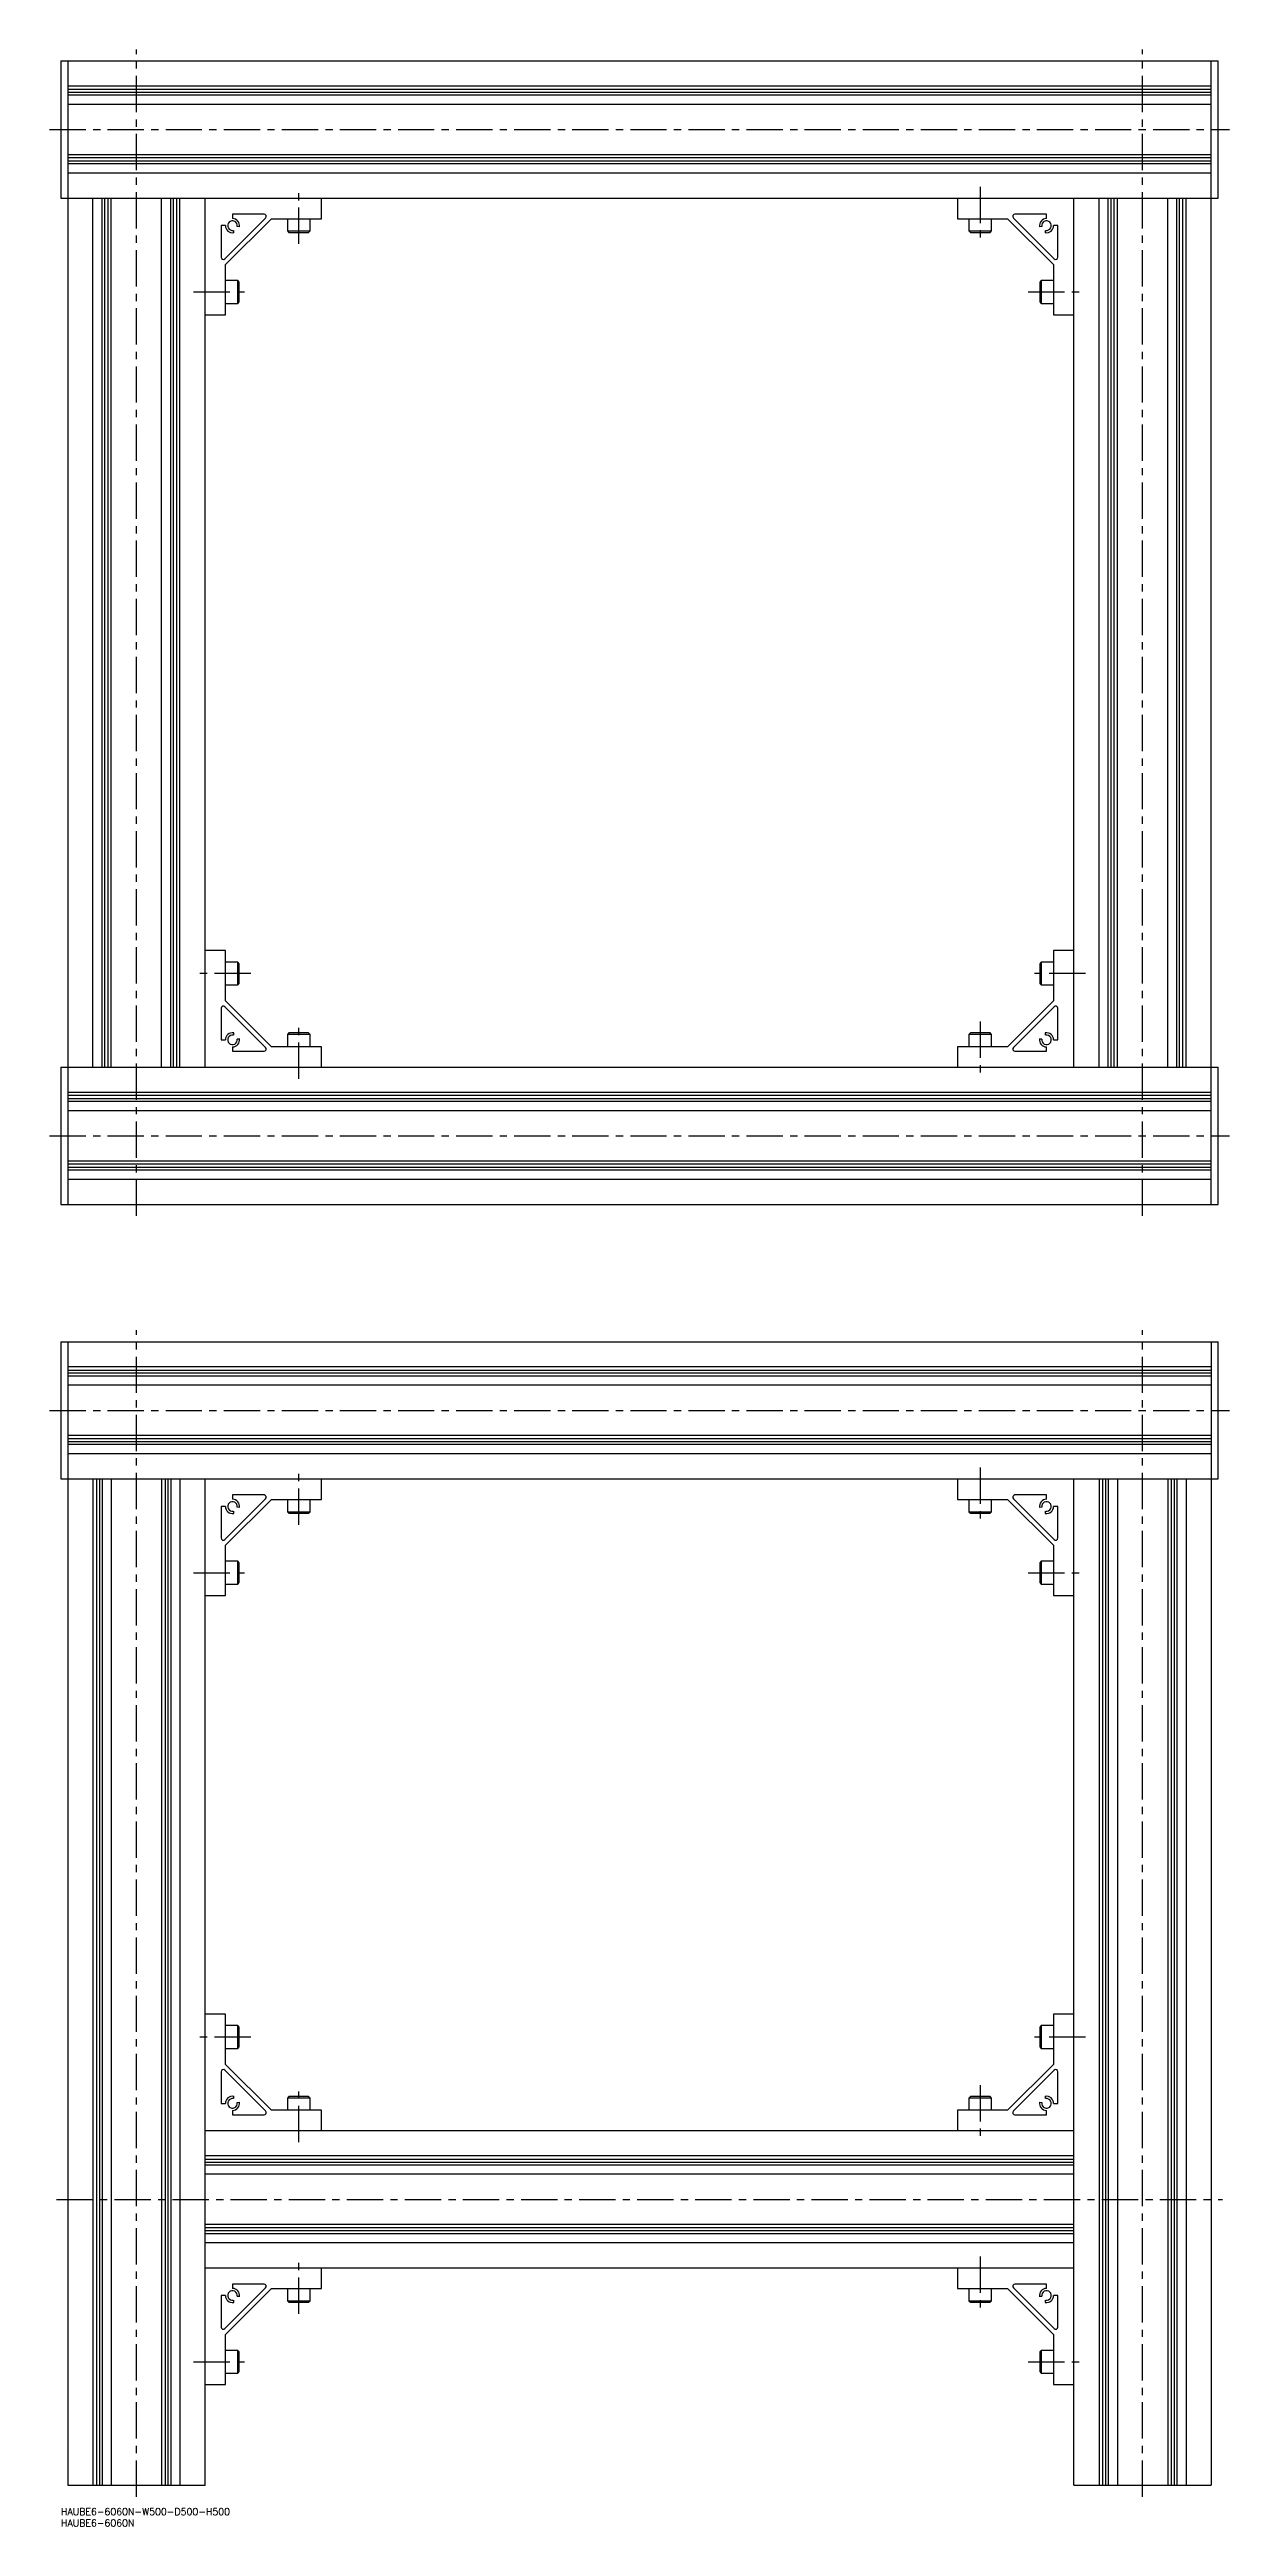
# Model space of a CAD drawing. Extents: x -5 to 1191, y -8 to 1075.
# Drawn here: x -5 to 511, y -8 to 1075 of the extents above; entities that cross this region are included whole.
import ezdxf

# ---------------------------------------------------------------- set-up
doc = ezdxf.new("R2010")
doc.units = 0
doc.header["$LTSCALE"] = 0.5
doc.linetypes.add('CENTER', pattern=[50.8, 31.75, -6.35, 6.35, -6.35])
for name, color, linetype in [('MSM_CENTER', 1, 'CENTER'), ('MSM_CONTINUOUS', 7, 'CONTINUOUS'), ('MSM_PART_NUMBER', 7, 'CONTINUOUS')]:
    doc.layers.add(name, color=color, linetype=linetype)
doc.styles.get("Standard").update_dxf_attribs({"font": 'txt.shx', "height": 3, "bigfont": 'bigfont.shx'})

# ---------------------------------------------------------------- blocks, each defined once
blk = doc.blocks.new('*U8')
at = {"layer": 'MSM_PART_NUMBER'}
blk.add_text('HAUBE6-6060N-W500-D500-H500', height=3, dxfattribs=at).set_placement((0, -3))
blk = doc.blocks.new('*U9')
at = {"layer": 'MSM_PART_NUMBER'}
blk.add_text('HAUBE6-6060N', height=3, dxfattribs=at).set_placement((0, -8))

msp = doc.modelspace()

# ---------------------------------------------------------------- linework, layer by layer
at = {"layer": 'MSM_CENTER'}
for p, q in [((33, 565), (33, 1075)), ((473, 565), (473, 1075)), ((-5, 1040), (511, 1040)), ((104, 990), (104, 1015)), ((402, 1015), (402, 990)), ((58, 969), (83, 969)), ((423, 969), (448, 969)), ((83, 671), (58, 671)), ((448, 671), (423, 671)), ((104, 625), (104, 650)), ((402, 650), (402, 625)), ((-5, 600), (511, 600)), ((33, 5), (33, 515)), ((473, 5), (473, 515)), ((-5, 480), (511, 480)), ((104, 430), (104, 455)), ((402, 455), (402, 430)), ((58, 409), (83, 409)), ((423, 409), (448, 409)), ((83, 206), (58, 206)), ((448, 206), (423, 206)), ((104, 160), (104, 185)), ((402, 185), (402, 160)), ((-2, 135), (508, 135)), ((104, 85), (104, 110)), ((402, 110), (402, 85)), ((58, 64), (83, 64)), ((423, 64), (448, 64))]:
    msp.add_line(p, q, dxfattribs=at)
at = {"layer": 'MSM_CONTINUOUS'}
for p, q in [((0, 1070), (506, 1070)), ((0, 1070), (0, 1010)), ((3, 1070), (3, 570)), ((503, 570), (503, 1070)), ((506, 1010), (506, 1070)), ((503, 1059), (3, 1059)), ((503, 1057.6), (3, 1057.6)), ((503, 1056.2), (3, 1056.2)), ((503, 1055), (3, 1055)), ((503, 1051), (3, 1051)), ((503, 1029), (3, 1029)), ((503, 1027.6), (3, 1027.6)), ((503, 1026.2), (3, 1026.2)), ((503, 1025), (3, 1025)), ((503, 1021), (3, 1021)), ((0, 1010), (506, 1010)), ((14, 630), (14, 1010)), ((18, 630), (18, 1010)), ((19.2, 630), (19.2, 1010)), ((20.6, 630), (20.6, 1010)), ((22, 630), (22, 1010)), ((44, 630), (44, 1010)), ((48, 630), (48, 1010)), ((49.2, 630), (49.2, 1010)), ((50.6, 630), (50.6, 1010)), ((52, 630), (52, 1010)), ((63, 630), (63, 1010)), ((114, 1001), (114, 1010)), ((392, 1010), (392, 1001)), ((443, 630), (443, 1010)), ((454, 630), (454, 1010)), ((458, 630), (458, 1010)), ((459.2, 630), (459.2, 1010)), ((460.6, 630), (460.6, 1010)), ((462, 630), (462, 1010)), ((484, 630), (484, 1010)), ((488, 630), (488, 1010)), ((489.2, 630), (489.2, 1010)), ((490.6, 630), (490.6, 1010)), ((492, 630), (492, 1010)), ((70, 998), (70, 984.2)), ((71.9, 998), (70, 998)), ((71.7, 983.5), (89.5, 1001.3)), ((72, 981), (92, 1001)), ((75, 1003), (75, 1001.1)), ((88.8, 1003), (75, 1003)), ((78.1, 997.5), (77.1, 997.6)), ((92, 1001), (114, 1001)), ((99, 1001), (99, 995.7)), ((109, 995.7), (109, 1001)), ((392, 1001), (414, 1001)), ((397, 1001), (397, 995.7)), ((407, 995.7), (407, 1001)), ((414, 1001), (434, 981)), ((416.5, 1001.3), (434.3, 983.5)), ((431, 1003), (417.2, 1003)), ((428.9, 997.6), (427.9, 997.5)), ((431, 1001.1), (431, 1003)), ((436, 998), (434.1, 998)), ((436, 984.2), (436, 998)), ((75.4, 995.9), (75.5, 994.9)), ((99, 995.7), (99.7, 995)), ((99, 995.7), (109, 995.7)), ((99.7, 995), (108.3, 995)), ((108.3, 995), (109, 995.7)), ((397, 995.7), (397.7, 995)), ((397, 995.7), (407, 995.7)), ((397.7, 995), (406.3, 995)), ((406.3, 995), (407, 995.7)), ((430.5, 994.9), (430.6, 995.9)), ((72, 959), (72, 981)), ((434, 981), (434, 959)), ((77.3, 974), (72, 974)), ((72, 964), (77.3, 964)), ((78, 973.3), (77.3, 974)), ((77.3, 964), (77.3, 974)), ((77.3, 964), (78, 964.7)), ((78, 964.7), (78, 973.3)), ((428.7, 974), (428, 973.3)), ((428, 973.3), (428, 964.7)), ((428, 964.7), (428.7, 964)), ((434, 974), (428.7, 974)), ((428.7, 974), (428.7, 964)), ((428.7, 964), (434, 964)), ((63, 959), (72, 959)), ((434, 959), (443, 959)), ((72, 681), (63, 681)), ((72, 659), (72, 681)), ((77.3, 676), (72, 676)), ((78, 675.3), (77.3, 676)), ((77.3, 666), (77.3, 676)), ((78, 666.7), (78, 675.3)), ((428.7, 676), (428, 675.3)), ((428, 675.3), (428, 666.7)), ((434, 676), (428.7, 676)), ((428.7, 676), (428.7, 666)), ((443, 681), (434, 681)), ((434, 681), (434, 659)), ((72, 666), (77.3, 666)), ((77.3, 666), (78, 666.7)), ((428, 666.7), (428.7, 666)), ((428.7, 666), (434, 666)), ((70, 655.8), (70, 642)), ((89.5, 638.7), (71.7, 656.5)), ((92, 639), (72, 659)), ((434, 659), (414, 639)), ((434.3, 656.5), (416.5, 638.7)), ((436, 642), (436, 655.8)), ((70, 642), (71.9, 642)), ((75.5, 645.1), (75.4, 644.1)), ((77.1, 642.4), (78.1, 642.5)), ((114, 639), (92, 639)), ((99.7, 645), (99, 644.3)), ((99, 644.3), (99, 639)), ((109, 644.3), (99, 644.3)), ((108.3, 645), (99.7, 645)), ((109, 644.3), (108.3, 645)), ((109, 639), (109, 644.3)), ((114, 630), (114, 639)), ((414, 639), (392, 639)), ((392, 639), (392, 630)), ((397.7, 645), (397, 644.3)), ((397, 644.3), (397, 639)), ((407, 644.3), (397, 644.3)), ((406.3, 645), (397.7, 645)), ((407, 644.3), (406.3, 645)), ((407, 639), (407, 644.3)), ((427.9, 642.5), (428.9, 642.4)), ((430.6, 644.1), (430.5, 645.1)), ((434.1, 642), (436, 642)), ((0, 630), (0, 570)), ((0, 630), (506, 630)), ((75, 638.9), (75, 637)), ((75, 637), (88.8, 637)), ((417.2, 637), (431, 637)), ((431, 637), (431, 638.9)), ((506, 570), (506, 630)), ((503, 619), (3, 619)), ((503, 617.6), (3, 617.6)), ((503, 616.2), (3, 616.2)), ((503, 615), (3, 615)), ((503, 611), (3, 611)), ((503, 589), (3, 589)), ((503, 587.6), (3, 587.6)), ((503, 586.2), (3, 586.2)), ((503, 585), (3, 585)), ((503, 581), (3, 581)), ((0, 570), (506, 570)), ((0, 510), (506, 510)), ((0, 510), (0, 450)), ((3, 510), (3, 10)), ((503, 510), (503, 10)), ((506, 450), (506, 510)), ((503, 499), (3, 499)), ((503, 497.5), (3, 497.5)), ((503, 496.2), (3, 496.2)), ((503, 495), (3, 495)), ((503, 491), (3, 491)), ((503, 469), (3, 469)), ((503, 467.5), (3, 467.5)), ((503, 466.2), (3, 466.2)), ((503, 465), (3, 465)), ((503, 461), (3, 461)), ((0, 450), (506, 450)), ((14, 450), (14, 10)), ((15.5, 450), (15.5, 10)), ((16.8, 450), (16.8, 10)), ((18, 450), (18, 10)), ((22, 450), (22, 10)), ((44, 450), (44, 10)), ((45.5, 450), (45.5, 10)), ((46.8, 450), (46.8, 10)), ((48, 450), (48, 10)), ((52, 450), (52, 10)), ((63, 10), (63, 450)), ((114, 441), (114, 450)), ((392, 450), (392, 441)), ((443, 10), (443, 450)), ((454, 450), (454, 10)), ((455.5, 450), (455.5, 10)), ((456.8, 450), (456.8, 10)), ((458, 450), (458, 10)), ((462, 450), (462, 10)), ((484, 450), (484, 10)), ((485.5, 450), (485.5, 10)), ((486.8, 450), (486.8, 10)), ((488, 450), (488, 10)), ((492, 450), (492, 10)), ((70, 438), (70, 424.2)), ((71.9, 438), (70, 438)), ((71.7, 423.5), (89.5, 441.3)), ((72, 421), (92, 441)), ((75, 443), (75, 441.1)), ((88.8, 443), (75, 443)), ((75.4, 435.9), (75.5, 434.9)), ((78.1, 437.5), (77.1, 437.6)), ((92, 441), (114, 441)), ((99, 441), (99, 435.7)), ((99, 435.7), (99.7, 435)), ((99, 435.7), (109, 435.7)), ((99.7, 435), (108.3, 435)), ((108.3, 435), (109, 435.7)), ((109, 435.7), (109, 441)), ((392, 441), (414, 441)), ((397, 441), (397, 435.7)), ((397, 435.7), (397.7, 435)), ((397, 435.7), (407, 435.7)), ((397.7, 435), (406.3, 435)), ((406.3, 435), (407, 435.7)), ((407, 435.7), (407, 441)), ((414, 441), (434, 421)), ((416.5, 441.3), (434.3, 423.5)), ((431, 443), (417.2, 443)), ((428.9, 437.6), (427.9, 437.5)), ((430.5, 434.9), (430.6, 435.9)), ((431, 441.1), (431, 443)), ((436, 438), (434.1, 438)), ((436, 424.2), (436, 438)), ((72, 399), (72, 421)), ((77.3, 414), (72, 414)), ((78, 413.3), (77.3, 414)), ((77.3, 404), (77.3, 414)), ((78, 404.7), (78, 413.3)), ((428.7, 414), (428, 413.3)), ((428, 413.3), (428, 404.7)), ((434, 414), (428.7, 414)), ((428.7, 414), (428.7, 404)), ((434, 421), (434, 399)), ((72, 404), (77.3, 404)), ((77.3, 404), (78, 404.7)), ((428, 404.7), (428.7, 404)), ((428.7, 404), (434, 404)), ((63, 399), (72, 399)), ((434, 399), (443, 399)), ((72, 216), (63, 216)), ((72, 194), (72, 216)), ((77.3, 211), (72, 211)), ((78, 210.3), (77.3, 211)), ((77.3, 201), (77.3, 211)), ((78, 201.7), (78, 210.3)), ((428.7, 211), (428, 210.3)), ((428, 210.3), (428, 201.7)), ((434, 211), (428.7, 211)), ((428.7, 211), (428.7, 201)), ((443, 216), (434, 216)), ((434, 216), (434, 194)), ((72, 201), (77.3, 201)), ((77.3, 201), (78, 201.7)), ((428, 201.7), (428.7, 201)), ((428.7, 201), (434, 201)), ((70, 190.8), (70, 177)), ((89.5, 173.7), (71.7, 191.5)), ((92, 174), (72, 194)), ((434, 194), (414, 174)), ((434.3, 191.5), (416.5, 173.7)), ((436, 177), (436, 190.8)), ((70, 177), (71.9, 177)), ((75, 173.9), (75, 172)), ((75.5, 180.1), (75.4, 179.1)), ((77.1, 177.4), (78.1, 177.5)), ((114, 174), (92, 174)), ((99.7, 180), (99, 179.3)), ((99, 179.3), (99, 174)), ((109, 179.3), (99, 179.3)), ((108.3, 180), (99.7, 180)), ((109, 179.3), (108.3, 180)), ((109, 174), (109, 179.3)), ((114, 165), (114, 174)), ((414, 174), (392, 174)), ((392, 174), (392, 165)), ((397.7, 180), (397, 179.3)), ((397, 179.3), (397, 174)), ((407, 179.3), (397, 179.3)), ((406.3, 180), (397.7, 180)), ((407, 179.3), (406.3, 180)), ((407, 174), (407, 179.3)), ((427.9, 177.5), (428.9, 177.4)), ((430.6, 179.1), (430.5, 180.1)), ((431, 172), (431, 173.9)), ((434.1, 177), (436, 177)), ((443, 165), (63, 165)), ((75, 172), (88.8, 172)), ((417.2, 172), (431, 172)), ((443, 154), (63, 154)), ((443, 152.5), (63, 152.5)), ((443, 151.2), (63, 151.2)), ((443, 150), (63, 150)), ((443, 146), (63, 146)), ((443, 124), (63, 124)), ((443, 122.5), (63, 122.5)), ((443, 121.2), (63, 121.2)), ((443, 120), (63, 120)), ((443, 116), (63, 116)), ((443, 105), (63, 105)), ((75, 98), (75, 96.1)), ((88.8, 98), (75, 98)), ((114, 96), (114, 105)), ((392, 105), (392, 96)), ((431, 98), (417.2, 98)), ((431, 96.1), (431, 98)), ((70, 93), (70, 79.2)), ((71.9, 93), (70, 93)), ((71.7, 78.5), (89.5, 96.3)), ((72, 76), (92, 96)), ((75.4, 90.9), (75.5, 89.9)), ((78.1, 92.5), (77.1, 92.6)), ((92, 96), (114, 96)), ((99, 96), (99, 90.7)), ((99, 90.7), (99.7, 90)), ((99, 90.7), (109, 90.7)), ((99.7, 90), (108.3, 90)), ((108.3, 90), (109, 90.7)), ((109, 90.7), (109, 96)), ((392, 96), (414, 96)), ((397, 96), (397, 90.7)), ((397, 90.7), (397.7, 90)), ((397, 90.7), (407, 90.7)), ((397.7, 90), (406.3, 90)), ((406.3, 90), (407, 90.7)), ((407, 90.7), (407, 96)), ((414, 96), (434, 76)), ((416.5, 96.3), (434.3, 78.5)), ((428.9, 92.6), (427.9, 92.5)), ((430.5, 89.9), (430.6, 90.9)), ((436, 93), (434.1, 93)), ((436, 79.2), (436, 93)), ((72, 54), (72, 76)), ((434, 76), (434, 54)), ((77.3, 69), (72, 69)), ((78, 68.3), (77.3, 69)), ((77.3, 59), (77.3, 69)), ((78, 59.7), (78, 68.3)), ((428.7, 69), (428, 68.3)), ((428, 68.3), (428, 59.7)), ((434, 69), (428.7, 69)), ((428.7, 69), (428.7, 59)), ((72, 59), (77.3, 59)), ((77.3, 59), (78, 59.7)), ((428, 59.7), (428.7, 59)), ((428.7, 59), (434, 59)), ((63, 54), (72, 54)), ((434, 54), (443, 54)), ((3, 10), (63, 10)), ((443, 10), (503, 10))]:
    msp.add_line(p, q, dxfattribs=at)
for centre, radius, start, end in [((75, 998), 3.1, 180, 280), ((75, 998), 2.1, 350, 280), ((75, 998), 3.1, 350, 90), ((88.8, 1002), 1, 315, 90), ((417.2, 1002), 1, 90, 225), ((431, 998), 3.1, 90, 190), ((431, 998), 2.1, 260, 190), ((431, 998), 3.1, 260, 0), ((71, 984.2), 1, 180, 315), ((435, 984.2), 1, 225, 0), ((71, 655.8), 1, 45, 180), ((435, 655.8), 1, 0, 135), ((75, 642), 3.1, 80, 180), ((75, 642), 2.1, 80, 10), ((75, 642), 3.1, 270, 10), ((431, 642), 3.1, 170, 270), ((431, 642), 2.1, 170, 100), ((431, 642), 3.1, 0, 100), ((88.8, 638), 1, 270, 45), ((417.2, 638), 1, 135, 270), ((75, 438), 3.1, 180, 280), ((75, 438), 2.1, 350, 280), ((75, 438), 3.1, 350, 90), ((88.8, 442), 1, 315, 90), ((417.2, 442), 1, 90, 225), ((431, 438), 3.1, 90, 190), ((431, 438), 2.1, 260, 190), ((431, 438), 3.1, 260, 0), ((71, 424.2), 1, 180, 315), ((435, 424.2), 1, 225, 0), ((71, 190.8), 1, 45, 180), ((435, 190.8), 1, 0, 135), ((75, 177), 3.1, 80, 180), ((75, 177), 2.1, 80, 10), ((75, 177), 3.1, 270, 10), ((88.8, 173), 1, 270, 45), ((417.2, 173), 1, 135, 270), ((431, 177), 3.1, 170, 270), ((431, 177), 2.1, 170, 100), ((431, 177), 3.1, 0, 100), ((88.8, 97), 1, 315, 90), ((417.2, 97), 1, 90, 225), ((75, 93), 3.1, 180, 280), ((75, 93), 2.1, 350, 280), ((75, 93), 3.1, 350, 90), ((431, 93), 3.1, 90, 190), ((431, 93), 2.1, 260, 190), ((431, 93), 3.1, 260, 0), ((71, 79.2), 1, 180, 315), ((435, 79.2), 1, 225, 0)]:
    msp.add_arc(centre, radius, start, end, dxfattribs=at)

# ---------------------------------------------------------------- block references
for name in ['*U8', '*U9']:
    msp.add_blockref(name, (0, 0), dxfattribs=at)

doc.saveas('drawing.dxf')
